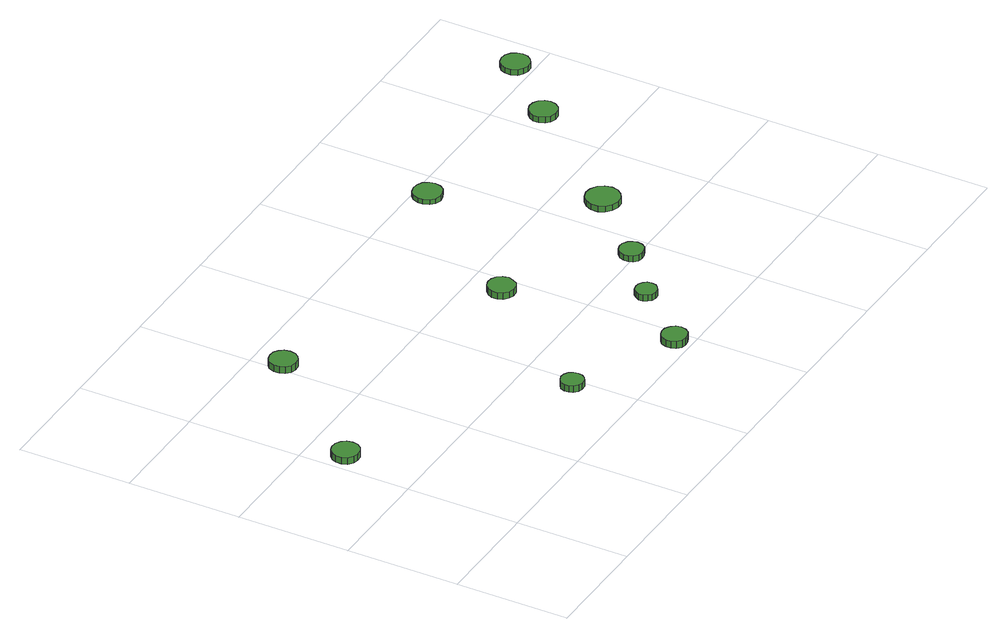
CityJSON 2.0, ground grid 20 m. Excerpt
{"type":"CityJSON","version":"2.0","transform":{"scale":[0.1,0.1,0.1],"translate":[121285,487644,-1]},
"CityObjects":{
"tree1":{"type":"SolitaryVegetationObject","attributes":{"function":"something"},"geometry":[{"type":"MultiSurface","lod":"1","boundaries":[[[0,1,2,3,4,5,6,7,8,9,10,11,12,13,14]],[[15,16,17,18,19,20,21,22,23,24,25,26,27,28,29]],[[0,29,28,1]],[[1,28,27,2]],[[2,27,26,3]],[[3,26,25,4]],[[4,25,24,5]],[[5,24,23,6]],[[6,23,22,7]],[[7,22,21,8]],[[8,21,20,9]],[[9,20,19,10]],[[10,19,18,11]],[[11,18,17,12]],[[12,17,16,13]],[[13,16,15,14]],[[14,15,29,0]]]}]},
"tree2":{"type":"SolitaryVegetationObject","attributes":{"function":"something"},"geometry":[{"type":"MultiSurface","lod":"1","boundaries":[[[30,31,32,33,34,35,36,37,38,39,40,41,42,43,44]],[[45,46,47,48,49,50,51,52,53,54,55,56,57,58,59]],[[30,59,58,31]],[[31,58,57,32]],[[32,57,56,33]],[[33,56,55,34]],[[34,55,54,35]],[[35,54,53,36]],[[36,53,52,37]],[[37,52,51,38]],[[38,51,50,39]],[[39,50,49,40]],[[40,49,48,41]],[[41,48,47,42]],[[42,47,46,43]],[[43,46,45,44]],[[44,45,59,30]]]}]},
"tree3":{"type":"SolitaryVegetationObject","attributes":{"function":"something"},"geometry":[{"type":"MultiSurface","lod":"1","boundaries":[[[60,61,62,63,64,65,66,67,68,69,70,71,72,73,74]],[[75,76,77,78,79,80,81,82,83,84,85,86,87,88,89]],[[60,89,88,61]],[[61,88,87,62]],[[62,87,86,63]],[[63,86,85,64]],[[64,85,84,65]],[[65,84,83,66]],[[66,83,82,67]],[[67,82,81,68]],[[68,81,80,69]],[[69,80,79,70]],[[70,79,78,71]],[[71,78,77,72]],[[72,77,76,73]],[[73,76,75,74]],[[74,75,89,60]]]}]},
"tree4":{"type":"SolitaryVegetationObject","attributes":{"function":"something"},"geometry":[{"type":"MultiSurface","lod":"1","boundaries":[[[90,91,92,93,94,95,96,97,98,99,100,101,102,103,104]],[[105,106,107,108,109,110,111,112,113,114,115,116,117,118,119]],[[90,119,118,91]],[[91,118,117,92]],[[92,117,116,93]],[[93,116,115,94]],[[94,115,114,95]],[[95,114,113,96]],[[96,113,112,97]],[[97,112,111,98]],[[98,111,110,99]],[[99,110,109,100]],[[100,109,108,101]],[[101,108,107,102]],[[102,107,106,103]],[[103,106,105,104]],[[104,105,119,90]]]}]},
"tree5":{"type":"SolitaryVegetationObject","attributes":{"function":"something"},"geometry":[{"type":"MultiSurface","lod":"1","boundaries":[[[120,121,122,123,124,125,126,127,128,129,130,131,132,133,134]],[[135,136,137,138,139,140,141,142,143,144,145,146,147,148,149]],[[120,149,148,121]],[[121,148,147,122]],[[122,147,146,123]],[[123,146,145,124]],[[124,145,144,125]],[[125,144,143,126]],[[126,143,142,127]],[[127,142,141,128]],[[128,141,140,129]],[[129,140,139,130]],[[130,139,138,131]],[[131,138,137,132]],[[132,137,136,133]],[[133,136,135,134]],[[134,135,149,120]]]}]},
"tree6":{"type":"SolitaryVegetationObject","attributes":{"function":"something"},"geometry":[{"type":"MultiSurface","lod":"1","boundaries":[[[150,151,152,153,154,155,156,157,158,159,160,161,162,163,164]],[[165,166,167,168,169,170,171,172,173,174,175,176,177,178,179]],[[150,179,178,151]],[[151,178,177,152]],[[152,177,176,153]],[[153,176,175,154]],[[154,175,174,155]],[[155,174,173,156]],[[156,173,172,157]],[[157,172,171,158]],[[158,171,170,159]],[[159,170,169,160]],[[160,169,168,161]],[[161,168,167,162]],[[162,167,166,163]],[[163,166,165,164]],[[164,165,179,150]]]}]},
"tree7":{"type":"SolitaryVegetationObject","attributes":{"function":"something"},"geometry":[{"type":"MultiSurface","lod":"1","boundaries":[[[180,181,182,183,184,185,186,187,188,189,190,191,192,193,194]],[[195,196,197,198,199,200,201,202,203,204,205,206,207,208,209]],[[180,209,208,181]],[[181,208,207,182]],[[182,207,206,183]],[[183,206,205,184]],[[184,205,204,185]],[[185,204,203,186]],[[186,203,202,187]],[[187,202,201,188]],[[188,201,200,189]],[[189,200,199,190]],[[190,199,198,191]],[[191,198,197,192]],[[192,197,196,193]],[[193,196,195,194]],[[194,195,209,180]]]}]},
"tree8":{"type":"SolitaryVegetationObject","attributes":{"function":"something"},"geometry":[{"type":"MultiSurface","lod":"1","boundaries":[[[210,211,212,213,214,215,216,217,218,219,220,221,222,223,224]],[[225,226,227,228,229,230,231,232,233,234,235,236,237,238,239]],[[210,239,238,211]],[[211,238,237,212]],[[212,237,236,213]],[[213,236,235,214]],[[214,235,234,215]],[[215,234,233,216]],[[216,233,232,217]],[[217,232,231,218]],[[218,231,230,219]],[[219,230,229,220]],[[220,229,228,221]],[[221,228,227,222]],[[222,227,226,223]],[[223,226,225,224]],[[224,225,239,210]]]}]},
"tree9":{"type":"SolitaryVegetationObject","attributes":{"function":"something"},"geometry":[{"type":"MultiSurface","lod":"1","boundaries":[[[240,241,242,243,244,245,246,247,248,249,250,251,252,253,254]],[[255,256,257,258,259,260,261,262,263,264,265,266,267,268,269]],[[240,269,268,241]],[[241,268,267,242]],[[242,267,266,243]],[[243,266,265,244]],[[244,265,264,245]],[[245,264,263,246]],[[246,263,262,247]],[[247,262,261,248]],[[248,261,260,249]],[[249,260,259,250]],[[250,259,258,251]],[[251,258,257,252]],[[252,257,256,253]],[[253,256,255,254]],[[254,255,269,240]]]}]},
"tree10":{"type":"SolitaryVegetationObject","attributes":{"function":"something"},"geometry":[{"type":"MultiSurface","lod":"1","boundaries":[[[270,271,272,273,274,275,276,277,278,279,280,281,282,283,284]],[[285,286,287,288,289,290,291,292,293,294,295,296,297,298,299]],[[270,299,298,271]],[[271,298,297,272]],[[272,297,296,273]],[[273,296,295,274]],[[274,295,294,275]],[[275,294,293,276]],[[276,293,292,277]],[[277,292,291,278]],[[278,291,290,279]],[[279,290,289,280]],[[280,289,288,281]],[[281,288,287,282]],[[282,287,286,283]],[[283,286,285,284]],[[284,285,299,270]]]}]},
"tree11":{"type":"SolitaryVegetationObject","attributes":{"function":"something"},"geometry":[{"type":"MultiSurface","lod":"1","boundaries":[[[300,301,302,303,304,305,306,307,308,309,310,311,312,313,314]],[[315,316,317,318,319,320,321,322,323,324,325,326,327,328,329]],[[300,329,328,301]],[[301,328,327,302]],[[302,327,326,303]],[[303,326,325,304]],[[304,325,324,305]],[[305,324,323,306]],[[306,323,322,307]],[[307,322,321,308]],[[308,321,320,309]],[[309,320,319,310]],[[310,319,318,311]],[[311,318,317,312]],[[312,317,316,313]],[[313,316,315,314]],[[314,315,329,300]]]}]}
},
"vertices":[
[57,332,21],[55,342,21],[49,350,21],[40,355,21],[30,356,21],[21,353,21],[13,346,21],[9,337,21],[9,327,21],[13,317,21],[21,311,21],[30,308,21],[40,309,21],[49,314,21],[55,322,21],[55,322,9],[49,314,9],[40,309,9],[30,308,9],[21,311,9],[13,317,9],[9,327,9],[9,337,9],[13,346,9],[21,353,9],[30,356,9],[40,355,9],[49,350,9],[55,342,9],[57,332,9],
[239,546,19],[237,556,19],[231,564,19],[223,569,19],[213,570,19],[203,567,19],[196,561,19],[192,551,19],[192,541,19],[196,532,19],[203,525,19],[213,522,19],[223,523,19],[231,528,19],[237,536,19],[237,536,6],[231,528,6],[223,523,6],[213,522,6],[203,525,6],[196,532,6],[192,541,6],[192,551,6],[196,561,6],[203,567,6],[213,570,6],[223,569,6],[231,564,6],[237,556,6],[239,546,6],
[404,111,20],[403,119,20],[398,126,20],[391,130,20],[382,131,20],[375,128,20],[368,123,20],[365,115,20],[365,107,20],[368,100,20],[375,94,20],[382,91,20],[391,92,20],[398,96,20],[403,103,20],[403,103,8],[398,96,8],[391,92,8],[382,91,8],[375,94,8],[368,100,8],[365,107,8],[365,115,8],[368,123,8],[375,128,8],[382,131,8],[391,130,8],[398,126,8],[403,119,8],[404,111,8],
[600,30,20],[598,39,20],[592,46,20],[584,51,20],[575,52,20],[566,49,20],[559,43,20],[555,34,20],[555,25,20],[559,17,20],[566,10,20],[575,8,20],[584,9,20],[592,13,20],[598,21,20],[598,21,7],[592,13,7],[584,9,7],[575,8,7],[566,10,7],[559,17,7],[555,25,7],[555,34,7],[559,43,7],[566,49,7],[575,52,7],[584,51,7],[592,46,7],[598,39,7],[600,30,7],
[591,340,20],[588,350,20],[583,358,20],[574,363,20],[564,364,20],[555,361,20],[547,354,20],[543,345,20],[543,335,20],[547,326,20],[555,320,20],[564,316,20],[574,317,20],[583,322,20],[588,331,20],[588,331,8],[583,322,8],[574,317,8],[564,316,8],[555,320,8],[547,326,8],[543,335,8],[543,345,8],[547,354,8],[555,361,8],[564,364,8],[574,363,8],[583,358,8],[588,350,8],[591,340,8],
[687,132,20],[686,139,20],[681,145,20],[674,149,20],[667,150,20],[659,148,20],[654,142,20],[650,135,20],[650,128,20],[654,121,20],[659,115,20],[667,113,20],[674,114,20],[681,118,20],[686,124,20],[686,124,8],[681,118,8],[674,114,8],[667,113,8],[659,115,8],[654,121,8],[650,128,8],[650,135,8],[654,142,8],[659,148,8],[667,150,8],[674,149,8],[681,145,8],[686,139,8],[687,132,8],
[780,208,19],[778,216,19],[773,223,19],[765,228,19],[756,229,19],[748,226,19],[741,220,19],[738,212,19],[738,203,19],[741,195,19],[748,189,19],[756,187,19],[765,188,19],[773,192,19],[778,199,19],[778,199,8],[773,192,8],[765,188,8],[756,187,8],[748,189,8],[741,195,8],[738,203,8],[738,212,8],[741,220,8],[748,226,8],[756,229,8],[765,228,8],[773,223,8],[778,216,8],[780,208,8],
[772,574,18],[770,584,18],[764,593,18],[754,598,18],[744,599,18],[734,596,18],[726,589,18],[722,579,18],[722,569,18],[726,559,18],[734,552,18],[744,549,18],[754,550,18],[764,555,18],[770,564,18],[770,564,9],[764,555,9],[754,550,9],[744,549,9],[734,552,9],[726,559,9],[722,569,9],[722,579,9],[726,589,9],[734,596,9],[744,599,9],[754,598,9],[764,593,9],[770,584,9],[772,574,9],
[898,320,19],[895,332,19],[888,342,19],[877,348,19],[865,350,19],[853,346,19],[844,338,19],[839,327,19],[839,314,19],[844,303,19],[853,295,19],[865,291,19],[877,292,19],[888,299,19],[895,308,19],[895,308,8],[888,299,8],[877,292,8],[865,291,8],[853,295,8],[844,303,8],[839,314,8],[839,327,8],[844,338,8],[853,346,8],[865,350,8],[877,348,8],[888,342,8],[895,332,8],[898,320,8],
[1065,524,19],[1063,534,19],[1057,542,19],[1048,547,19],[1038,548,19],[1028,545,19],[1021,538,19],[1017,529,19],[1017,519,19],[1021,510,19],[1028,503,19],[1038,500,19],[1048,501,19],[1057,506,19],[1063,514,19],[1063,514,8],[1057,506,8],[1048,501,8],[1038,500,8],[1028,503,8],[1021,510,8],[1017,519,8],[1017,529,8],[1021,538,8],[1028,545,8],[1038,548,8],[1048,547,8],[1057,542,8],[1063,534,8],[1065,524,8],
[1164,629,18],[1162,639,18],[1156,647,18],[1147,653,18],[1137,654,18],[1127,651,18],[1119,644,18],[1115,634,18],[1115,624,18],[1119,614,18],[1127,608,18],[1137,604,18],[1147,605,18],[1156,611,18],[1162,619,18],[1162,619,8],[1156,611,8],[1147,605,8],[1137,604,8],[1127,608,8],[1119,614,8],[1115,624,8],[1115,634,8],[1119,644,8],[1127,651,8],[1137,654,8],[1147,653,8],[1156,647,8],[1162,639,8],[1164,629,8]
]}
